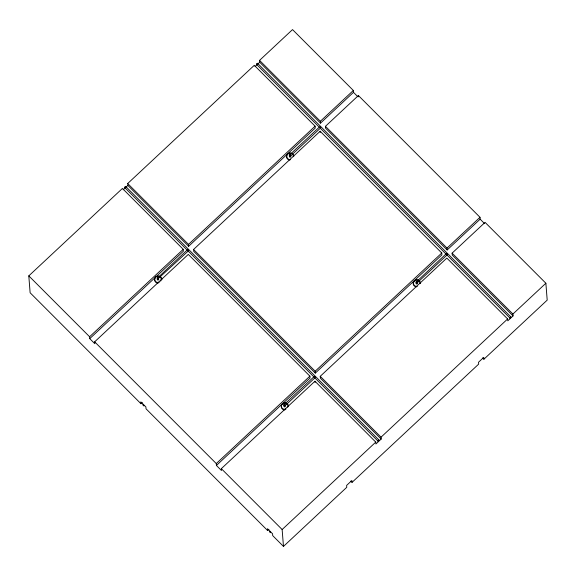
<?xml version="1.0" encoding="UTF-8"?>
<svg xmlns="http://www.w3.org/2000/svg" width="576" height="576" viewBox="0 0 576 576"><rect width="100%" height="100%" fill="white"/><g stroke="black" fill="none" stroke-linecap="round" stroke-linejoin="round"><path stroke-width="0.86" d="M125.662 186.43L124.61 187.416L125.64 186.394L378.986 440.05L377.95 441.065L378.986 440.05M319.342 127.224L256.493 64.303L256.982 63.59L257.508 63.252L510.847 316.908L509.818 317.923L510.847 316.908M257.53 63.281L257.278 63.691M187.207 250.006L157.529 277.978M157.601 278.712A0.734 0.706 -4.5 0 0 157.428 279.828A0.734 0.706 -4.5 0 0 158.58 279.691A0.734 0.706 -4.5 0 0 158.155 278.654L188.194 251.086M290.354 155.858L289.591 154.901L319.334 127.13M289.454 156.089A0.734 0.706 -4.5 0 0 289.649 157.025A0.734 0.706 -4.5 0 0 290.628 156.917A0.734 0.706 -4.5 0 0 290.606 155.959L289.642 154.908M257.148 63.828L256.493 64.303M142.272 402.509L140.969 403.733L30.125 292.759L28.8 275.875L122.422 188.446L183.226 249.322L183.377 251.201L89.748 338.63L94.817 343.706L94.666 341.827L188.294 254.398L309.895 376.15L310.046 378.029L216.425 465.458L221.486 470.534L221.342 468.655L314.964 381.226L375.768 442.102L375.912 443.974L381.19 439.049L381.038 437.177L320.242 376.301L446.832 258.077L507.629 318.953L507.78 320.832L513.05 315.907L512.906 314.028L452.102 253.152L485.071 222.365L545.875 283.241L547.2 300.125L483.905 359.23L482.638 357.962M127.699 183.521L254.29 65.304L315.094 126.18L315.238 128.052L188.647 246.276L127.843 185.393L127.699 183.521L188.503 244.397L188.647 246.276M353.477 92.34L320.515 123.127L259.711 62.251L259.56 60.379L292.529 29.592L353.333 90.468L353.477 92.34L357.912 96.782M123.156 189.77L127.843 185.393M255.024 66.629L259.711 62.251M89.748 338.63L89.604 336.758L183.226 249.322M188.503 244.397L315.094 126.18M320.515 123.127L320.364 121.255L353.333 90.468M290.635 155.923L320.321 128.203L509.89 317.952M193.565 249.473L320.155 131.249L441.763 253.008L441.907 254.88L315.317 373.097L193.716 251.345L193.565 249.473L315.173 371.225L315.317 373.097M480.154 219.168L447.185 249.955L325.577 128.203L325.433 126.324L358.402 95.537L480.002 217.296L480.154 219.168L484.582 223.61M216.425 465.458L216.274 463.579L309.895 376.15M315.173 371.225L441.763 253.008M447.185 249.955L447.034 248.083L480.002 217.296M284.191 404.554L313.877 376.834M416.326 281.923L446.004 253.951M285.178 405.634L314.863 377.914M417.305 282.751L446.99 255.031M140.969 403.733L140.818 401.854L145.886 406.93L146.03 408.802L267.638 530.554L268.942 529.337M483.905 359.23L483.761 357.358L478.526 362.239L478.678 364.111L352.044 482.378L351.893 480.499L346.615 485.424L346.766 487.303L283.471 546.408L282.139 529.531L375.768 442.102M381.038 437.177L507.629 318.953M512.906 314.028L545.875 283.241M124.632 187.445L378.029 441.094M157.464 277.783L158.465 278.827M319.889 126.655L320.767 127.534M446.558 253.483L447.437 254.362M416.311 281.736L417.262 282.773A0.734 0.706 -4.5 0 1 417.305 283.738A0.734 0.706 -4.5 0 1 416.318 283.853A0.734 0.706 -4.5 0 1 416.124 282.917M187.762 249.538L188.64 250.416M314.431 376.366L315.367 377.338M259.56 60.379L320.364 121.255M325.433 126.324L447.034 248.083M513.05 315.907L452.254 255.031L452.102 253.152M381.19 439.049L320.386 378.173L320.242 376.301M350.777 481.104L352.044 482.378M28.8 275.875L89.604 336.758M94.666 341.827L216.274 463.579M221.342 468.655L282.139 529.531M283.471 546.408L272.707 535.63L272.556 533.758L267.487 528.682L267.638 530.554M358.402 95.537L358.495 96.79M320.155 131.249L320.256 132.502M314.964 381.226L315.065 382.471M158.141 283.133A3.658 3.535 -4.5 0 1 154.598 279.079A3.658 3.535 -4.5 0 1 159.235 276.192M160.855 277.135A3.658 3.535 -4.5 0 1 161.87 279.648M290.009 159.984A3.658 3.535 -4.5 0 1 286.466 155.938A3.658 3.535 -4.5 0 1 291.096 153.05M292.716 153.986A3.658 3.535 -4.5 0 1 293.738 156.506M416.678 286.812A3.658 3.535 -4.5 0 1 413.237 282.312A3.658 3.535 -4.5 0 1 418.644 280.246M419.386 280.814A3.658 3.535 -4.5 0 1 420.408 283.327M284.81 409.961A3.658 3.535 -4.5 0 1 281.268 405.907A3.658 3.535 -4.5 0 1 285.905 403.02M286.776 403.387A3.658 3.535 -4.5 0 1 288.54 406.476M286.524 403.553A3.29 3.182 -4.5 0 1 287.712 407.246M286.006 409.039A3.29 3.182 -4.5 0 1 281.938 404.338L282.521 403.726A3.29 3.182 -4.5 0 1 285.761 403.171M284.825 405.482A0.734 0.706 -4.5 0 1 285.25 406.519A0.734 0.706 -4.5 0 1 284.098 406.649A0.734 0.706 -4.5 0 1 284.27 405.54M417.312 286.409A3.29 3.182 -4.5 0 1 414.065 281.455L414.648 280.843A3.29 3.182 -4.5 0 1 417.888 280.289M418.651 280.67A3.29 3.182 -4.5 0 1 420.026 283.55M159.854 276.725A3.29 3.182 -4.5 0 1 160.639 281.153M159.329 282.211A3.29 3.182 -4.5 0 1 155.268 277.51L155.851 276.898A3.29 3.182 -4.5 0 1 159.091 276.343M290.635 159.581A3.29 3.182 -4.5 0 1 287.395 154.627L287.978 154.015A3.29 3.182 -4.5 0 1 291.218 153.461M291.982 153.842A3.29 3.182 -4.5 0 1 293.357 156.722M142.934 404.791L143.921 405.864L142.934 404.791M284.134 404.611L285.12 405.684L284.134 404.611M269.604 531.619L270.59 532.692L269.647 531.619M289.62 155.974A0.734 0.706 -4.5 0 0 290.729 155.383A0.734 0.706 -4.5 0 0 289.642 154.75A0.734 0.706 -4.5 0 0 289.62 155.974M284.162 405.684A0.734 0.706 -4.5 0 0 285.271 405.086A0.734 0.706 -4.5 0 0 284.184 404.46A0.734 0.706 -4.5 0 0 284.162 405.684M416.29 282.802A0.734 0.706 -4.5 0 0 417.398 282.204A0.734 0.706 -4.5 0 0 416.311 281.578A0.734 0.706 -4.5 0 0 416.29 282.802M157.493 278.856A0.734 0.706 -4.5 0 0 158.602 278.258A0.734 0.706 -4.5 0 0 157.514 277.632A0.734 0.706 -4.5 0 0 157.493 278.856"/></g></svg>
